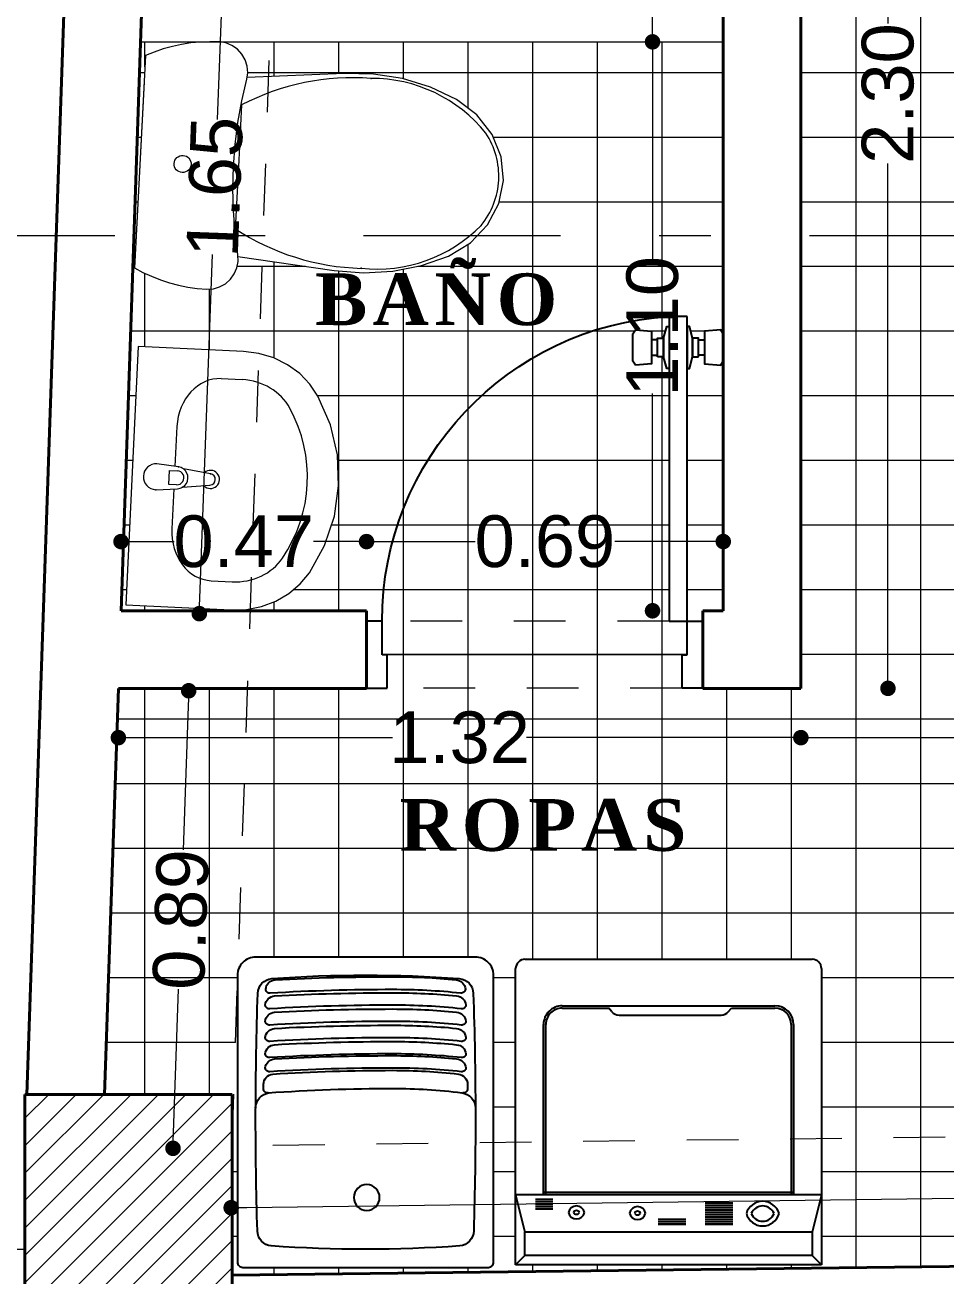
# Model space of a CAD drawing. Header units: inches. Extents: x 2908 to 3459, y -3172 to -55.
# Drawn here: x 3279.393 to 3281.174, y -160.452 to -158.033 of the extents above; entities that cross this region are included whole.
import ezdxf

# ---------------------------------------------------------------- set-up
doc = ezdxf.new("R2010")
doc.units = ezdxf.units.IN
doc.header["$MEASUREMENT"] = 0
doc.linetypes.add('ACAD_ISO03W100', pattern=[30, 12, -18])
doc.linetypes.add('DASHDOT', pattern=[25.4, 12.7, -6.35, 0, -6.35])
for name, color, linetype, lineweight in [('COTA', 1, 'Continuous', 9), ('Cotas', 8, 'Continuous', 18), ('E-EJES', 1, 'DASHDOT', 5), ('Estructura', 1, 'Continuous', 40), ('Interior - Furniture _Pen_No__75', 250, 'Continuous', 20), ('linea de linderos', 3, 'Continuous', 30), ('LINEAS DE PROYECCIÒN', 74, 'ACAD_ISO03W100', 18), ('linmesa de proyecciones', 95, 'ACAD_ISO03W100', 5), ('muros 2', 5, 'Continuous', 40), ('muros bajitos', 4, 'Continuous', 15), ('PISO', 33, 'Continuous', 18)]:
    doc.layers.add(name, color=color, linetype=linetype, lineweight=lineweight)
doc.layers.add('MUE', color=124, linetype='Continuous')
doc.layers.add('TEXTO', color=4, linetype='Continuous')
doc.styles.add('Arial new', font='arial.ttf')
doc.styles.add('CONSTRUCTORA', font='times.ttf', dxfattribs={"height": 0.3})
doc.dimstyles.new('GUS', dxfattribs={"dimtxt": 0.1, "dimasz": 0.03, "dimexe": 0.05, "dimexo": 0.05, "dimgap": 0.005, "dimtad": 0, "dimzin": 1, "dimdsep": 46, "dimtxsty": 'Arial new', "dimblk": 'DOT', "dimcen": 0.01, "dimse1": 1, "dimse2": 1, "dimclrd": 1, "dimclre": 252, "dimclrt": 1, "dimaunit": 1, "dimadec": 0, "dimazin": 2, "dimtfac": 1, "dimtmove": 0, "dimatfit": 2, "dimldrblk": 'ARCHTICK', "dimfxl": 1, "dimlwd": -1, "dimlwe": -1, "dimarcsym": 1})

# ---------------------------------------------------------------- blocks, each defined once
blk = doc.blocks.new('_Dot')
at = {"color": 0, "linetype": 'ByBlock', "lineweight": -2}
blk.add_line((-0.5, 0), (-1, 0), dxfattribs=at)
at = {"color": 0, "linetype": 'ByBlock', "const_width": 0.5}
blk.add_lwpolyline([(-0.25, 0, 1), (0.25, 0, 1)], format="xyb", close=True, dxfattribs=at)
blk = doc.blocks.new('*D4541')
at = {"layer": 'COTA', "color": 1, "linetype": 'Continuous', "transparency": 16777216}
for p, q in [((3278.9373, -153.9912), (3278.8485, -157.1369)), ((3278.752, -160.5519), (3278.8409, -157.4061))]:
    blk.add_line(p, q, dxfattribs=at)
at = {"layer": 'Defpoints', "color": 0, "transparency": 16777216}
for p in [(3278.9382, -153.9612), (3279.5802, -153.9793, -1.031), (3279.3932, -160.6, -1.031)]:
    blk.add_point(p, dxfattribs=at)
at = {"layer": 'COTA', "color": 1, "transparency": 16777216, "xscale": 0.03, "yscale": 0.03, "zscale": 0.03}
for p, rotation in [((3278.9382, -153.9612), 88.38233466526347), ((3278.7512, -160.5819), 268.3823346652634)]:
    blk.add_blockref('_Dot', p, dxfattribs=dict(at, rotation=rotation))
at = {"layer": 'COTA', "color": 1, "transparency": 16777216, "insert": (3278.8447, -157.2715), "char_height": 0.1, "attachment_point": 5, "rotation": 88.3823, "style": 'Arial new'}
blk.add_mtext('6.62', dxfattribs=at)
blk = doc.blocks.new('_ArchTick')
at = {"color": 0, "linetype": 'ByBlock', "const_width": 0.15}
blk.add_lwpolyline([(-0.5, -0.5), (0.5, 0.5)], dxfattribs=at)
blk = doc.blocks.new('*D4553')
at = {"layer": 'COTA', "color": 1, "linetype": 'Continuous', "transparency": 16777216}
for p, q in [((3282.8404, -160.2801), (3281.466, -160.2981)), ((3279.8219, -160.3196), (3281.1962, -160.3016))]:
    blk.add_line(p, q, dxfattribs=at)
at = {"layer": 'Defpoints', "color": 0, "transparency": 16777216}
for p in [(3282.8704, -160.2797), (3282.8721, -160.4103), (3279.7936, -160.4505)]:
    blk.add_point(p, dxfattribs=at)
at = {"layer": 'COTA', "color": 1, "transparency": 16777216, "xscale": 0.03, "yscale": 0.03, "zscale": 0.03}
for p, rotation in [((3282.8704, -160.2797), 0.7487030167666275), ((3279.7919, -160.32), 180.7487030167666)]:
    blk.add_blockref('_Dot', p, dxfattribs=dict(at, rotation=rotation))
at = {"layer": 'COTA', "color": 1, "transparency": 16777216, "insert": (3281.3311, -160.2998), "char_height": 0.1, "attachment_point": 5, "rotation": 0.7487, "style": 'Arial new'}
blk.add_mtext('3.08', dxfattribs=at)
blk = doc.blocks.new('LAVADO01')
at = {"layer": 'MUE'}
for p, q in [((0.0099, 0.5976), (0.6013, 0.5976)), ((0.0099, 0.5976), (0.0279, 0.5796)), ((0.0099, 0.0249), (0.0099, 0.5976)), ((0.6013, 0.5976), (0.5833, 0.5796)), ((0.6013, 0.5976), (0.6013, 0.0249)), ((0.0279, 0.5796), (0.5833, 0.5796)), ((0.0279, 0.5346), (0.0279, 0.5796)), ((0.5833, 0.5796), (0.5833, 0.5346)), ((0.0099, 0.4626), (0.0279, 0.5346)), ((0.0279, 0.5346), (0.5833, 0.5346)), ((0.6013, 0.4626), (0.5833, 0.5346)), ((0.2349, 0.519), (0.1815, 0.519)), ((0.2349, 0.5186), (0.1815, 0.5186)), ((0.2349, 0.5181), (0.1815, 0.5181)), ((0.2349, 0.5136), (0.1815, 0.5136)), ((0.2349, 0.5091), (0.1815, 0.5091)), ((0.3258, 0.519), (0.2724, 0.519)), ((0.3258, 0.5186), (0.2724, 0.5186)), ((0.3258, 0.5181), (0.2724, 0.5181)), ((0.3258, 0.5136), (0.2724, 0.5136)), ((0.3258, 0.5091), (0.2724, 0.5091)), ((0.2349, 0.5046), (0.1815, 0.5046)), ((0.2349, 0.5001), (0.1815, 0.5001)), ((0.2349, 0.4956), (0.1815, 0.4956)), ((0.2349, 0.4911), (0.1815, 0.4911)), ((0.2349, 0.4866), (0.1815, 0.4866)), ((0.5632, 0.4895), (0.5292, 0.4895)), ((0.5632, 0.4891), (0.5292, 0.4891)), ((0.5632, 0.4886), (0.5292, 0.4886)), ((0.5632, 0.4841), (0.5292, 0.4841)), ((0.0099, 0.4626), (0.6013, 0.4626)), ((0.0639, 0.1329), (0.0639, 0.4626)), ((0.0684, 0.1329), (0.0684, 0.4626)), ((0.2349, 0.4821), (0.1815, 0.4821)), ((0.2349, 0.4776), (0.1815, 0.4776)), ((0.5632, 0.4796), (0.5292, 0.4796)), ((0.5632, 0.4751), (0.5292, 0.4751)), ((0.5632, 0.4706), (0.5292, 0.4706)), ((0.5428, 0.4626), (0.5428, 0.1329)), ((0.5473, 0.4626), (0.5473, 0.1329)), ((0.0639, 0.4581), (0.5473, 0.4581)), ((0.1841, 0.1014), (0.0999, 0.1014)), ((0.5113, 0.0969), (0.0999, 0.0969)), ((0.1903, 0.1086), (0.1841, 0.1014)), ((0.4014, 0.1149), (0.204, 0.1149)), ((0.4154, 0.1082), (0.421, 0.1014)), ((0.5113, 0.1014), (0.421, 0.1014)), ((0.5833, 0.0069), (0.0279, 0.0069))]:
    blk.add_line(p, q, dxfattribs=at)
for centre, radius, start, end in [((0.1236, 0.4895), 0.0329, 16.038, 163.962), ((0.1236, 0.4895), 0.0239, 22.365, 157.635), ((0.3656, 0.4941), 0.0159, 12.3736, 167.6264), ((0.4837, 0.4929), 0.0159, 12.3736, 167.6264), ((0.1236, 0.5077), 0.0329, 196.038, 343.962), ((0.1236, 0.5077), 0.0239, 202.365, 337.635), ((0.3656, 0.5009), 0.0159, 192.3736, 347.6264), ((0.3656, 0.4941), 0.00689, 29.6297, 150.3703), ((0.3656, 0.5009), 0.00689, 209.6297, 330.3703), ((0.4837, 0.4997), 0.0159, 192.3736, 347.6264), ((0.4837, 0.4929), 0.00689, 29.6297, 150.3703), ((0.4837, 0.4997), 0.00689, 209.6297, 330.3703), ((0.0999, 0.1329), 0.036, 180, 270), ((0.0999, 0.1329), 0.0315, 180, 270), ((0.5113, 0.1329), 0.0315, 270, 0), ((0.5113, 0.1329), 0.036, 270, 0), ((0.204, 0.0969), 0.018, 90, 139.4084), ((0.4014, 0.0969), 0.018, 39.1404, 90), ((0.0279, 0.0249), 0.018, 180, 270), ((0.5833, 0.0249), 0.018, 270, 0)]:
    blk.add_arc(centre, radius, start, end, dxfattribs=at)
blk = doc.blocks.new('LAVAD50')
at = {"layer": 'MUE'}
blk.add_line((0.565, 0.0525), (0.565, 0.0525), dxfattribs=at)
for points in [[(0.6, 0.2125), (0.6, -0.2125, -0.414214), (0.565, -0.2475), (0.01, -0.2475, -0.414214), (0, -0.2375), (0, 0.2375, -0.414214), (0.01, 0.2475), (0.565, 0.2475, -0.414214)], [(0.5586, -0.1813, 0.035276), (0.5586, 0.1813, 0.37553), (0.5298, 0.2083, 0.016411), (0.0704, 0.2091, 0.376371), (0.0415, 0.1822, 0.035575), (0.0415, -0.1822, 0.376371), (0.0704, -0.2091, 0.016411), (0.5298, -0.2083, 0.37553)], [(0.4034, 0.1761, 0.355817), (0.3856, 0.194, 0.420379), (0.3783, 0.1852, -0.026761), (0.3854, 0.0525, -0.014951), (0.3783, -0.1852, 0.420379), (0.3856, -0.194, 0.355817), (0.4034, -0.1761, 0.013223), (0.4094, 0.0525, 0.024442)], [(0.4306, 0.1761, 0.355817), (0.4128, 0.194, 0.420379), (0.4056, 0.1852, -0.026761), (0.4127, 0.0525, -0.014951), (0.4056, -0.1852, 0.420379), (0.4128, -0.194, 0.355817), (0.4306, -0.1761, 0.013223), (0.4367, 0.0525, 0.024442)], [(0.4621, 0.1761, 0.355817), (0.4443, 0.194, 0.420379), (0.437, 0.1852, -0.026761), (0.4441, 0.0525, -0.014951), (0.437, -0.1852, 0.420379), (0.4443, -0.194, 0.355817), (0.4621, -0.1761, 0.013223), (0.4681, 0.0525, 0.024442)], [(0.4935, 0.1761, 0.355817), (0.4757, 0.194, 0.420379), (0.4685, 0.1852, -0.026761), (0.4756, 0.0525, -0.014951), (0.4685, -0.1852, 0.420379), (0.4757, -0.194, 0.355817), (0.4935, -0.1761, 0.013223), (0.4996, 0.0525, 0.024442)], [(0.525, 0.1761, 0.355817), (0.5072, 0.194, 0.420379), (0.4999, 0.1852, -0.026761), (0.507, 0.0525, -0.014951), (0.4999, -0.1852, 0.420379), (0.5072, -0.194, 0.355817), (0.525, -0.1761, 0.013223), (0.531, 0.0525, 0.024442)]]:
    blk.add_lwpolyline(points, format="xyb", close=True, dxfattribs=at)
blk.add_lwpolyline([(0.5379, -0.193, 0.364343), (0.5562, -0.175, 0.012735), (0.562, 0.0525, 0.023641), (0.5562, 0.175, 0.364343), (0.5379, 0.193, 0.435397), (0.5302, 0.1842, -0.025931), (0.537, 0.0525, -0.014438), (0.5302, -0.1842)], format="xyb", dxfattribs=at)
blk.add_circle((0.135, 0.0023), 0.025, dxfattribs=at)
for centre, radius, start, end in [((0.3079, 0.1825), 0.03, 7.1036, 89.832), ((0.3454, 0.1893), 0.008, 89.5247, 187.2144), ((0.2875, -6.7875), 6.985, 89.45389, 89.52469), ((0.3539, 0.1772), 0.02, 6.5322, 89.4539), ((-0.735, 0.0525), 1.081, 0, 7.1036), ((-0.735, 0.0525), 1.116, 0, 6.5322), ((-3.0433, 0.0524), 3.3893, 355.9274, 0.0014), ((-3.3347, 0.0524), 3.7157, 356.4214, 0.001), ((0.3079, -0.1825), 0.03, 270.168, 352.8964), ((0.3454, -0.1893), 0.008, 172.7856, 270.4753), ((0.3539, -0.1772), 0.02, 270.5461, 353.4678), ((0.5381, -0.185), 0.008, 174.0585, 268.1711), ((0.2875, 6.7875), 6.985, 270.47531, 270.54611)]:
    blk.add_arc(centre, radius, start, end, dxfattribs=at)
blk = doc.blocks.new('LDERO01')
at = {"layer": 'MUE', "color": 2, "linetype": 'Continuous', "xscale": -1, "rotation": 180}
blk.add_blockref('LAVAD50', (-0.3792, -0.0635), dxfattribs=at)
blk = doc.blocks.new('LAVAMANOS PLANTA 2')
at = {"layer": 'Interior - Furniture _Pen_No__75', "color": 102, "linetype": 'Continuous'}
for p, q in [((2182.2038, 1651.3478), (2182.2038, 1651.1441)), ((2182.7038, 1651.3478), (2182.2038, 1651.3478)), ((2182.7038, 1651.1441), (2182.7038, 1651.3478)), ((2182.4288, 1651.3007), (2182.4328, 1651.2587)), ((2182.4748, 1651.2587), (2182.4788, 1651.3007)), ((2182.4322, 1651.2657), (2182.3548, 1651.2657)), ((2182.4402, 1651.2609), (2182.4402, 1651.2758)), ((2182.4402, 1651.2758), (2182.4674, 1651.2758)), ((2182.4674, 1651.2758), (2182.4674, 1651.2609)), ((2182.5529, 1651.2657), (2182.4755, 1651.2657)), ((2182.4361, 1651.2492), (2182.4427, 1651.1963)), ((2182.4649, 1651.1963), (2182.4716, 1651.2492)), ((2182.2582, 1651.1848), (2182.2582, 1651.1441)), ((2182.6495, 1651.1848), (2182.6495, 1651.1441)), ((2182.2038, 1651.1441), (2182.2062, 1651.1141)), ((2182.7014, 1651.1141), (2182.7038, 1651.1441)), ((2182.2062, 1651.1141), (2182.2134, 1651.0851)), ((2182.6943, 1651.0851), (2182.7014, 1651.1141)), ((2182.2134, 1651.0851), (2182.2251, 1651.058)), ((2182.6826, 1651.058), (2182.6943, 1651.0851)), ((2182.2251, 1651.058), (2182.2409, 1651.0336)), ((2182.6668, 1651.0336), (2182.6826, 1651.058)), ((2182.2409, 1651.0336), (2182.2604, 1651.0128)), ((2182.6473, 1651.0128), (2182.6668, 1651.0336)), ((2182.2604, 1651.0128), (2182.2829, 1650.9961)), ((2182.6248, 1650.9961), (2182.6473, 1651.0128)), ((2182.2829, 1650.9961), (2182.3372, 1650.9695)), ((2182.5705, 1650.9695), (2182.6248, 1650.9961)), ((2182.3372, 1650.9695), (2182.3947, 1650.9532)), ((2182.3947, 1650.9532), (2182.4538, 1650.9478)), ((2182.4538, 1650.9478), (2182.513, 1650.9532)), ((2182.513, 1650.9532), (2182.5705, 1650.9695))]:
    blk.add_line(p, q, dxfattribs=at)
for centre, major_axis, ratio, start_param, end_param in [((2182.4538, 1651.3007), (-0.0177, 0.0177), 1, 3.926991, 7.068583), ((2182.3549, 1651.1848), (-0.0967, 0), 0.835889, -1.570796, 0), ((2182.5527, 1651.1848), (0.0967, 0), 0.835889, 0, 1.570796), ((2182.4538, 1651.2606), (0.0149, 0.0149), 1, 2.446421, 2.928157), ((2182.4538, 1651.2606), (0.0149, 0.0149), 1, 2.928157, 4.925825), ((2182.4538, 1651.2609), (-0.00962, 0.00962), 1, 0.785398, 3.926991), ((2182.4538, 1651.2606), (-0.0149, 0.0149), 1, 3.355029, 3.836764), ((2182.4538, 1651.1959), (0.0124, 0.0124), 1, 7.869913, 12.550439), ((2182.4538, 1651.1977), (0.00791, 0.00791), 1, 2.480792, 5.373189), ((2182.3548, 1651.1441), (0, 0.1077), 0.896739, 1.570796, 2.644618), ((2182.5529, 1651.1441), (0, 0.1077), 0.896739, 3.638567, 4.712389), ((2182.4538, 1651.3478), (0, 0.3394), 0.896739, 2.644618, 3.638567)]:
    blk.add_ellipse(centre, major_axis=major_axis, ratio=ratio, start_param=start_param, end_param=end_param, dxfattribs=at)
for p in [(2182.4288, 1651.3007), (2182.4361, 1651.2492), (2182.4748, 1651.2587), (2182.4649, 1651.1963)]:
    blk.add_point(p, dxfattribs=at)
blk = doc.blocks.new('SANITARIO PLANTA 2')
at = {"layer": 'Interior - Furniture _Pen_No__75', "color": 102, "linetype": 'Continuous'}
for p, q in [((2181.7645, 1651.3478), (2181.7574, 1651.3327)), ((2182.138, 1651.3478), (2181.7645, 1651.3478)), ((2182.0922, 1651.3478), (2181.8103, 1651.3478)), ((2182.1451, 1651.3327), (2182.138, 1651.3478)), ((2181.7574, 1651.3327), (2181.7512, 1651.3172)), ((2182.1513, 1651.3172), (2182.1451, 1651.3327)), ((2181.7512, 1651.3172), (2181.7459, 1651.3014)), ((2182.1566, 1651.3014), (2182.1513, 1651.3172)), ((2181.7415, 1651.2853), (2181.7381, 1651.269)), ((2181.7459, 1651.3014), (2181.7415, 1651.2853)), ((2182.161, 1651.2853), (2182.1566, 1651.3014)), ((2182.1644, 1651.269), (2182.161, 1651.2853)), ((2181.7381, 1651.269), (2181.7357, 1651.2525)), ((2182.1668, 1651.2525), (2182.1644, 1651.269)), ((2181.7357, 1651.2525), (2181.7342, 1651.2359)), ((2182.1683, 1651.2359), (2182.1668, 1651.2525)), ((2181.7342, 1651.2359), (2181.7337, 1651.2193)), ((2181.7337, 1651.2193), (2181.735, 1651.2077)), ((2182.1675, 1651.2077), (2182.1687, 1651.2193)), ((2182.1687, 1651.2193), (2182.1683, 1651.2359)), ((2181.735, 1651.2077), (2181.7388, 1651.1968)), ((2181.7388, 1651.1968), (2181.7449, 1651.1869)), ((2182.1576, 1651.1869), (2182.1637, 1651.1968)), ((2182.1637, 1651.1968), (2182.1675, 1651.2077)), ((2181.7449, 1651.1869), (2181.753, 1651.1786)), ((2181.753, 1651.1786), (2181.7628, 1651.1723)), ((2181.7628, 1651.1723), (2181.7737, 1651.1683)), ((2181.7967, 1651.1678), (2181.835, 1651.1746)), ((2181.835, 1651.1746), (2181.8736, 1651.1794)), ((2181.9512, 1651.1747), (2181.8423, 1651.1747)), ((2181.8736, 1651.1794), (2181.9124, 1651.1824)), ((2181.9124, 1651.1824), (2181.9512, 1651.1833)), ((2181.9512, 1651.1833), (2181.9901, 1651.1824)), ((2182.0602, 1651.1747), (2181.9512, 1651.1747)), ((2181.9901, 1651.1824), (2182.0289, 1651.1794)), ((2182.0289, 1651.1794), (2182.0675, 1651.1746)), ((2182.0675, 1651.1746), (2182.1057, 1651.1678)), ((2182.1288, 1651.1683), (2182.1397, 1651.1723)), ((2182.1397, 1651.1723), (2182.1494, 1651.1786)), ((2182.1494, 1651.1786), (2182.1576, 1651.1869)), ((2181.7737, 1651.1683), (2181.7852, 1651.1668)), ((2181.7936, 1651.1675), (2181.7779, 1650.9974)), ((2181.7852, 1651.1668), (2181.7967, 1651.1678)), ((2182.1057, 1651.1678), (2182.1173, 1651.1668)), ((2182.1246, 1650.9974), (2182.1089, 1651.1675)), ((2182.1173, 1651.1668), (2182.1288, 1651.1683)), ((2181.7779, 1650.9974), (2181.7763, 1650.9457)), ((2182.1262, 1650.9457), (2182.1246, 1650.9974)), ((2181.7763, 1650.9457), (2181.7818, 1650.8943)), ((2182.1207, 1650.8943), (2182.1262, 1650.9457)), ((2181.7818, 1650.8943), (2181.7942, 1650.8446)), ((2182.1083, 1650.8446), (2182.1207, 1650.8943)), ((2181.7942, 1650.8446), (2181.8132, 1650.7976)), ((2182.0892, 1650.7976), (2182.1083, 1650.8446)), ((2181.8132, 1650.7976), (2181.8388, 1650.7605)), ((2182.0636, 1650.7605), (2182.0892, 1650.7976)), ((2181.8388, 1650.7605), (2181.8719, 1650.7319)), ((2182.0306, 1650.7319), (2182.0636, 1650.7605)), ((2181.8719, 1650.7319), (2181.9102, 1650.714)), ((2181.9923, 1650.714), (2182.0306, 1650.7319)), ((2182.0323, 1650.7432), (2182.0323, 1650.7432)), ((2181.9102, 1650.714), (2181.9512, 1650.7078)), ((2181.9512, 1650.7164), (2181.9512, 1650.7164)), ((2181.9512, 1650.7078), (2181.9923, 1650.714))]:
    blk.add_line(p, q, dxfattribs=at)
for centre, major_axis, start_param, end_param in [((2181.9512, 1651.2728), (-0.0106, 0.0106), 3.926991, 10.210176), ((2182.2093, 1650.9598), (0.3008, 0.3008), 1.826518, 2.379825), ((2181.6931, 1650.9598), (0.3008, 0.3008), 5.474157, 6.027464), ((2182.0407, 1650.9355), (0.1817, 0.1817), 2.300429, 3.201361), ((2181.8618, 1650.9355), (0.1817, 0.1817), 4.65262, 5.553553), ((2181.9521, 1650.855), (-0.098, 0.098), 1.723987, 2.350337), ((2181.9504, 1650.855), (-0.098, 0.098), 2.362052, 2.988402)]:
    blk.add_ellipse(centre, major_axis=major_axis, ratio=1, start_param=start_param, end_param=end_param, dxfattribs=at)
for p in [(2182.0602, 1651.1747), (2181.7842, 1650.9498), (2182.1183, 1650.9498), (2181.8702, 1650.7432)]:
    blk.add_point(p, dxfattribs=at)
blk = doc.blocks.new('puerta baño')
at = {"layer": 'linmesa de proyecciones', "color": 3, "ltscale": 0.001}
for p, q in [((2041.4205, 1040.6659), (2041.9755, 1040.6659)), ((2041.3955, 1040.5359), (2041.9655, 1040.5359))]:
    blk.add_line(p, q, dxfattribs=at)
at = {"layer": 'MUE', "color": 3}
for p, q in [((2041.3855, 1040.6659), (2041.3855, 1041.2548)), ((2041.3855, 1041.2548), (2041.4205, 1041.2548)), ((2041.4205, 1041.2548), (2041.4205, 1040.6659)), ((2041.3855, 1040.6659), (2041.3555, 1040.6659)), ((2041.4205, 1040.6659), (2041.3855, 1040.6659)), ((2041.3855, 1040.6009), (2041.3855, 1040.6659)), ((2041.9755, 1040.6659), (2042.0055, 1040.6659)), ((2041.9755, 1040.6009), (2041.9755, 1040.6659)), ((2041.3855, 1040.6009), (2041.3855, 1040.6359)), ((2041.3955, 1040.6009), (2041.3855, 1040.6009)), ((2041.3955, 1040.6009), (2041.3855, 1040.6009)), ((2041.3955, 1040.5359), (2041.3955, 1040.6009)), ((2041.9655, 1040.5359), (2041.9655, 1040.6009)), ((2041.9655, 1040.6009), (2041.9755, 1040.6009)), ((2041.3555, 1040.5359), (2041.3955, 1040.5359)), ((2042.0055, 1040.5359), (2041.9655, 1040.5359))]:
    blk.add_line(p, q, dxfattribs=at)
for points in [[(2041.3855, 1041.1543), (2041.3809, 1041.1543), (2041.3749, 1041.1768), (2041.3749, 1041.2129), (2041.3809, 1041.2353), (2041.3855, 1041.2353), (2041.3855, 1041.1543)], [(2041.4205, 1041.1543), (2041.4251, 1041.1543), (2041.4311, 1041.1768), (2041.4311, 1041.2129), (2041.4251, 1041.2353), (2041.4205, 1041.2353), (2041.4205, 1041.1543)], [(2041.3204, 1041.1606), (2041.3157, 1041.1687), (2041.3157, 1041.221), (2041.3204, 1041.2291), (2041.3517, 1041.2263), (2041.3517, 1041.1634), (2041.3204, 1041.1606)], [(2041.3517, 1041.1803), (2041.3633, 1041.1803), (2041.3633, 1041.2094), (2041.3517, 1041.2094)], [(2041.3633, 1041.1768), (2041.3633, 1041.2129), (2041.3749, 1041.2129), (2041.3749, 1041.1768), (2041.3633, 1041.1768)], [(2041.4427, 1041.1768), (2041.4427, 1041.2129), (2041.4311, 1041.2129), (2041.4311, 1041.1768), (2041.4427, 1041.1768)], [(2041.4543, 1041.1803), (2041.4427, 1041.1803), (2041.4427, 1041.2094), (2041.4543, 1041.2094)], [(2041.4856, 1041.1606), (2041.4903, 1041.1687), (2041.4903, 1041.221), (2041.4856, 1041.2291), (2041.4543, 1041.2263), (2041.4543, 1041.1634), (2041.4856, 1041.1606)]]:
    blk.add_lwpolyline(points, dxfattribs=at)
blk.add_arc((2041.3855, 1040.6659), 0.59, 0, 86.5991, dxfattribs=at)
at = {"layer": 'PISO', "color": 31}
blk.add_line((2041.3955, 1040.6009), (2041.9655, 1040.6009), dxfattribs=at)
blk = doc.blocks.new('*D4556')
at = {"layer": 'COTA', "color": 1, "linetype": 'Continuous', "transparency": 16777216}
for p, q in [((3280.6066, -157.1959), (3280.6066, -157.4812)), ((3280.6066, -158.0359), (3280.6066, -157.7506))]:
    blk.add_line(p, q, dxfattribs=at)
at = {"layer": 'Defpoints', "color": 0, "transparency": 16777216}
for p in [(3280.7434, -157.1659), (3280.6066, -158.0659), (3280.7434, -158.0659)]:
    blk.add_point(p, dxfattribs=at)
at = {"layer": 'COTA', "color": 1, "transparency": 16777216, "xscale": 0.03, "yscale": 0.03, "zscale": 0.03}
for p, rotation in [((3280.6066, -157.1659), 90), ((3280.6066, -158.0659), 270)]:
    blk.add_blockref('_Dot', p, dxfattribs=dict(at, rotation=rotation))
at = {"layer": 'COTA', "color": 1, "transparency": 16777216, "insert": (3280.6066, -157.6159), "char_height": 0.1, "attachment_point": 5, "rotation": 90, "style": 'Arial new'}
blk.add_mtext('0.90', dxfattribs=at)
blk = doc.blocks.new('*D4557')
at = {"layer": 'COTA', "color": 1, "linetype": 'Continuous', "transparency": 16777216}
for p, q in [((3280.6066, -158.0959), (3280.6066, -158.4859)), ((3280.6066, -159.1359), (3280.6066, -158.7459))]:
    blk.add_line(p, q, dxfattribs=at)
at = {"layer": 'Defpoints', "color": 0, "transparency": 16777216}
for p in [(3280.6066, -158.0659), (3280.7434, -158.0659), (3280.7434, -159.1659)]:
    blk.add_point(p, dxfattribs=at)
at = {"layer": 'COTA', "color": 1, "transparency": 16777216, "xscale": 0.03, "yscale": 0.03, "zscale": 0.03}
for p, rotation in [((3280.6066, -158.0659), 90), ((3280.6066, -159.1659), 270)]:
    blk.add_blockref('_Dot', p, dxfattribs=dict(at, rotation=rotation))
at = {"layer": 'COTA', "color": 1, "transparency": 16777216, "insert": (3280.6066, -158.6159), "char_height": 0.1, "attachment_point": 5, "rotation": 90, "style": 'Arial new'}
blk.add_mtext('1.10', dxfattribs=at)
blk = doc.blocks.new('*D4558')
at = {"layer": 'COTA', "color": 1, "linetype": 'Continuous', "transparency": 16777216}
for p, q in [((3279.7893, -157.5514), (3279.7651, -158.2159)), ((3279.7313, -159.1414), (3279.7556, -158.4768))]:
    blk.add_line(p, q, dxfattribs=at)
at = {"layer": 'Defpoints', "color": 0, "transparency": 16777216}
for p in [(3279.639, -157.5159), (3279.7904, -157.5214), (3279.5789, -159.1659)]:
    blk.add_point(p, dxfattribs=at)
at = {"layer": 'COTA', "color": 1, "transparency": 16777216, "xscale": 0.03, "yscale": 0.03, "zscale": 0.03}
for p, rotation in [((3279.7904, -157.5214), 87.91346687625254), ((3279.7303, -159.1714), 267.9134668762525)]:
    blk.add_blockref('_Dot', p, dxfattribs=dict(at, rotation=rotation))
at = {"layer": 'COTA', "color": 1, "transparency": 16777216, "insert": (3279.7603, -158.3464), "char_height": 0.1, "attachment_point": 5, "rotation": 87.9135, "style": 'Arial new'}
blk.add_mtext('1.65', dxfattribs=at)
blk = doc.blocks.new('*D4559')
at = {"layer": 'COTA', "color": 1, "linetype": 'Continuous', "transparency": 16777216}
for p, q in [((3279.6089, -159.0321), (3279.6814, -159.0321)), ((3280.0236, -159.0321), (3279.9512, -159.0321))]:
    blk.add_line(p, q, dxfattribs=at)
at = {"layer": 'Defpoints', "color": 0, "transparency": 16777216}
for p in [(3280.0536, -159.0321), (3279.5789, -159.1659), (3280.0536, -159.1659)]:
    blk.add_point(p, dxfattribs=at)
at = {"layer": 'COTA', "color": 1, "transparency": 16777216, "xscale": 0.03, "yscale": 0.03, "zscale": 0.03, "rotation": 180}
blk.add_blockref('_Dot', (3279.5789, -159.0321), dxfattribs=at)
at = {"layer": 'COTA', "color": 1, "transparency": 16777216, "xscale": 0.03, "yscale": 0.03, "zscale": 0.03}
blk.add_blockref('_Dot', (3280.0536, -159.0321), dxfattribs=at)
at = {"layer": 'COTA', "color": 1, "transparency": 16777216, "insert": (3279.8163, -159.0321), "char_height": 0.1, "attachment_point": 5, "style": 'Arial new'}
blk.add_mtext('0.47', dxfattribs=at)
blk = doc.blocks.new('*D4560')
at = {"layer": 'COTA', "color": 1, "linetype": 'Continuous', "transparency": 16777216}
for p, q in [((3280.0836, -159.0321), (3280.2635, -159.0321)), ((3280.7134, -159.0321), (3280.5335, -159.0321))]:
    blk.add_line(p, q, dxfattribs=at)
at = {"layer": 'Defpoints', "color": 0, "transparency": 16777216}
for p in [(3280.7434, -159.0321), (3280.0536, -159.1659), (3280.7434, -159.1659)]:
    blk.add_point(p, dxfattribs=at)
at = {"layer": 'COTA', "color": 1, "transparency": 16777216, "xscale": 0.03, "yscale": 0.03, "zscale": 0.03, "rotation": 180}
blk.add_blockref('_Dot', (3280.0536, -159.0321), dxfattribs=at)
at = {"layer": 'COTA', "color": 1, "transparency": 16777216, "xscale": 0.03, "yscale": 0.03, "zscale": 0.03}
blk.add_blockref('_Dot', (3280.7434, -159.0321), dxfattribs=at)
at = {"layer": 'COTA', "color": 1, "transparency": 16777216, "insert": (3280.3985, -159.0321), "char_height": 0.1, "attachment_point": 5, "style": 'Arial new'}
blk.add_mtext('0.69', dxfattribs=at)
blk = doc.blocks.new('*D4561')
at = {"layer": 'COTA', "color": 1, "linetype": 'Continuous', "transparency": 16777216}
for p, q in [((3279.6038, -159.4112), (3280.1039, -159.4112)), ((3280.8634, -159.4112), (3280.3632, -159.4112))]:
    blk.add_line(p, q, dxfattribs=at)
at = {"layer": 'Defpoints', "color": 0, "transparency": 16777216}
for p in [(3279.5738, -159.3159), (3280.8934, -159.3159), (3280.8934, -159.4112)]:
    blk.add_point(p, dxfattribs=at)
at = {"layer": 'COTA', "color": 1, "transparency": 16777216, "xscale": 0.03, "yscale": 0.03, "zscale": 0.03, "rotation": 180}
blk.add_blockref('_Dot', (3279.5738, -159.4112), dxfattribs=at)
at = {"layer": 'COTA', "color": 1, "transparency": 16777216, "xscale": 0.03, "yscale": 0.03, "zscale": 0.03}
blk.add_blockref('_Dot', (3280.8934, -159.4112), dxfattribs=at)
at = {"layer": 'COTA', "color": 1, "transparency": 16777216, "insert": (3280.2336, -159.4112), "char_height": 0.1, "attachment_point": 5, "style": 'Arial new'}
blk.add_mtext('1.32', dxfattribs=at)
blk = doc.blocks.new('*D4562')
at = {"layer": 'COTA', "color": 1, "linetype": 'Continuous', "transparency": 16777216}
for p, q in [((3279.7088, -159.3505), (3279.6992, -159.6279)), ((3279.6804, -160.1752), (3279.69, -159.8977))]:
    blk.add_line(p, q, dxfattribs=at)
at = {"layer": 'Defpoints', "color": 0, "transparency": 16777216}
for p in [(3279.5738, -159.3159), (3279.7098, -159.3205), (3279.5434, -160.2005)]:
    blk.add_point(p, dxfattribs=at)
at = {"layer": 'COTA', "color": 1, "transparency": 16777216, "xscale": 0.03, "yscale": 0.03, "zscale": 0.03}
for p, rotation in [((3279.7098, -159.3205), 88.03260080624445), ((3279.6794, -160.2052), 268.0326008062444)]:
    blk.add_blockref('_Dot', p, dxfattribs=dict(at, rotation=rotation))
at = {"layer": 'COTA', "color": 1, "transparency": 16777216, "insert": (3279.6946, -159.7628), "char_height": 0.1, "attachment_point": 5, "rotation": 88.0326, "style": 'Arial new'}
blk.add_mtext('0.89', dxfattribs=at)
blk = doc.blocks.new('*D4579')
at = {"layer": 'COTA', "color": 1, "linetype": 'Continuous', "transparency": 16777216}
for p, q in [((3281.0618, -157.0459), (3281.0618, -158.0303)), ((3281.0618, -159.2859), (3281.0618, -158.3014))]:
    blk.add_line(p, q, dxfattribs=at)
at = {"layer": 'Defpoints', "color": 0, "transparency": 16777216}
for p in [(3280.8934, -157.0159), (3281.0618, -157.0159), (3280.8934, -159.3159)]:
    blk.add_point(p, dxfattribs=at)
at = {"layer": 'COTA', "color": 1, "transparency": 16777216, "xscale": 0.03, "yscale": 0.03, "zscale": 0.03}
for p, rotation in [((3281.0618, -157.0159), 90), ((3281.0618, -159.3159), 270)]:
    blk.add_blockref('_Dot', p, dxfattribs=dict(at, rotation=rotation))
at = {"layer": 'COTA', "color": 1, "transparency": 16777216, "insert": (3281.0618, -158.1659), "char_height": 0.1, "attachment_point": 5, "rotation": 90, "style": 'Arial new'}
blk.add_mtext('2.30', dxfattribs=at)
blk = doc.blocks.new('*D4583')
at = {"layer": 'COTA', "color": 1, "linetype": 'Continuous', "transparency": 16777216}
for p, q in [((3280.9234, -159.4112), (3281.7525, -159.4112)), ((3282.8422, -159.4112), (3282.0131, -159.4112))]:
    blk.add_line(p, q, dxfattribs=at)
at = {"layer": 'Defpoints', "color": 0, "transparency": 16777216}
for p in [(3280.8934, -159.3159), (3282.8722, -159.3886), (3282.8722, -159.4112)]:
    blk.add_point(p, dxfattribs=at)
at = {"layer": 'COTA', "color": 1, "transparency": 16777216, "xscale": 0.03, "yscale": 0.03, "zscale": 0.03, "rotation": 180}
blk.add_blockref('_Dot', (3280.8934, -159.4112), dxfattribs=at)
at = {"layer": 'COTA', "color": 1, "transparency": 16777216, "xscale": 0.03, "yscale": 0.03, "zscale": 0.03}
blk.add_blockref('_Dot', (3282.8722, -159.4112), dxfattribs=at)
at = {"layer": 'COTA', "color": 1, "transparency": 16777216, "insert": (3281.8828, -159.4112), "char_height": 0.1, "attachment_point": 5, "style": 'Arial new'}
blk.add_mtext('1.98', dxfattribs=at)
blk = doc.blocks.new('estructural dos')
at = {"layer": 'muros bajitos'}
h = blk.add_hatch(dxfattribs=at)
h.set_pattern_fill('ANSI31', color=256, scale=0.3, style=0)
h.set_pattern_definition([(45, (105.68214, 24.616123), (-0.0265165043, 0.0265165043), [])])
h.paths.add_polyline_path([(3381.2427, -122.0642), (3380.8424, -122.0642), (3380.8424, -122.5642), (3381.2427, -122.5642)])
at = {"layer": 'Estructura'}
for p, q in [((3380.8424, -122.5642), (3380.8424, -122.0642)), ((3380.8424, -122.0642), (3381.2427, -122.0642)), ((3381.2427, -122.0642), (3381.2427, -122.5642))]:
    blk.add_line(p, q, dxfattribs=at)

msp = doc.modelspace()

# ---------------------------------------------------------------- hatches: boundary and pattern name
at = {"layer": 'PISO'}
h = msp.add_hatch(dxfattribs=at)
h.set_pattern_fill('NET', color=256, angle=-5e-14, style=0)
h.paths.add_polyline_path([(3282.2722, -157.4159), (3281.8934, -157.4159), (3281.8934, -157.0159), (3280.8934, -157.0159), (3280.8934, -158.4406), (3282.2722, -158.4407)])
h.paths.add_polyline_path([(3282.2722, -158.4407), (3280.8934, -158.4406), (3280.8934, -159.3159), (3280.7036, -159.3159), (3280.6636, -159.3159), (3280.0936, -159.3159), (3280.0536, -159.3159), (3279.8239, -159.3159), (3279.8051, -159.8628, -0.351297), (3279.8393, -159.8354), (3280.2643, -159.8354, -0.414214), (3280.2993, -159.8704), (3280.2993, -160.1943), (3280.3418, -160.1938), (3280.3418, -159.8576, -0.414214), (3280.3598, -159.8396), (3280.9152, -159.8396, -0.414214), (3280.9332, -159.8576), (3280.9332, -160.4303), (3280.3418, -160.4303), (3280.3418, -160.1938), (3280.2993, -160.1943), (3280.2993, -160.4254, -0.414214), (3280.2893, -160.4354), (3279.8143, -160.4354, -0.414214), (3279.8043, -160.4254), (3279.8043, -160.2003), (3279.7936, -160.2005), (3279.7936, -160.4505), (3282.8721, -160.4138), (3282.8721, -159.3886), (3282.2722, -159.3886)])
h.paths.add_polyline_path([(3282.1399, -159.434), (3282.8206, -159.434), (3282.8206, -159.4733), (3282.8599, -159.4733), (3282.8599, -160.1147), (3282.8206, -160.1147), (3282.8206, -160.154), (3282.1399, -160.154), (3282.1399, -160.1147), (3282.1242, -160.1147), (3282.1242, -160.1304), (3282.1088, -160.1304), (3282.1088, -160.0465), (3282.1242, -160.0465), (3282.1242, -160.0624), (3282.1399, -160.0624)], flags=16)
h.paths.add_polyline_path([(3280.9857, -158.3214), (3280.9857, -158.0103), (3281.1379, -158.0103), (3281.1379, -158.3214)], flags=24)
h.paths.add_polyline_path([(3281.5749, -157.3706), (3281.5749, -157.0612), (3281.727, -157.0612), (3281.727, -157.3706)], flags=24)
h.paths.add_polyline_path([(3281.9971, -158.5524), (3281.9971, -158.2521), (3282.1492, -158.2521), (3282.1492, -158.5524)], flags=9)
h.paths.add_polyline_path([(3281.1752, -160.2258), (3281.4851, -160.2217), (3281.487, -160.3739), (3281.1772, -160.3779)], flags=24)
h.paths.add_polyline_path([(3280.0839, -159.3351), (3280.3832, -159.3351), (3280.3832, -159.4873), (3280.0839, -159.4873)], flags=24)
h.paths.add_polyline_path([(3282.2971, -159.9325), (3282.2971, -159.6226), (3282.4492, -159.6226), (3282.4492, -159.9325)], flags=8)
h.paths.add_polyline_path([(3281.7325, -159.3351), (3282.0331, -159.3351), (3282.0331, -159.4872), (3281.7325, -159.4872)], flags=24)
h.paths.add_polyline_path([(3281.2736, -158.4918), (3281.954, -158.4918), (3281.954, -158.6443), (3281.2736, -158.6443)], flags=24)
h.paths.add_polyline_path([(3280.0925, -159.505), (3280.6668, -159.505), (3280.6668, -159.6575), (3280.0925, -159.6575)], flags=24)
h.paths.add_polyline_path([(3279.6133, -159.9151), (3279.6239, -159.6053), (3279.7759, -159.6106), (3279.7653, -159.9203)], flags=24)
edge = h.paths.add_edge_path()
edge.add_line((3279.7936, -160.101), (3279.7936, -160.1982))
edge.add_line((3279.7936, -160.1982), (3279.8043, -159.8872))
edge.add_line((3279.8043, -159.8872), (3279.8043, -159.8704))
edge.add_arc((3279.8393, -159.8704), 0.035, 167.4248, 180, ccw=False)
edge.add_line((3279.8051, -159.8628), (3279.8239, -159.3159))
edge.add_line((3279.8239, -159.3159), (3279.5738, -159.3159))
edge.add_line((3279.5738, -159.3159), (3279.5468, -160.101))
edge.add_line((3279.5468, -160.101), (3279.7936, -160.101))
h = msp.add_hatch(dxfattribs=at)
h.set_pattern_fill('NET', color=256, angle=-5e-14, style=0)
h.paths.add_polyline_path([(3280.7434, -158.0659), (3279.8669, -158.0659), (3279.8646, -158.133), (3280.0103, -158.127), (3280.0672, -158.1282), (3280.1233, -158.1371), (3280.1773, -158.1535), (3280.2278, -158.1771), (3280.2672, -158.2073), (3280.2967, -158.2452), (3280.3143, -158.2883), (3280.3188, -158.3337), (3280.3096, -158.3785), (3280.2878, -158.4195), (3280.2676, -158.4406), (3280.7434, -158.4406)])
h.paths.add_polyline_path([(3280.6386, -158.5969), (3280.6736, -158.5969), (3280.6736, -158.6164), (3280.6782, -158.6164), (3280.6842, -158.6389), (3280.6958, -158.6389), (3280.6958, -158.6424), (3280.7075, -158.6424), (3280.7075, -158.6254), (3280.7387, -158.6227), (3280.7434, -158.6307), (3280.7434, -158.4406), (3280.2676, -158.4406), (3280.2546, -158.4542), (3280.2123, -158.4803), (3280.1597, -158.4985), (3280.1043, -158.5094), (3280.0476, -158.5125), (3279.9909, -158.5079), (3279.8524, -158.4879), (3279.8462, -158.6688), (3279.8742, -158.6772), (3279.9007, -158.6902), (3279.9243, -158.7071), (3279.9442, -158.7276), (3279.9597, -158.7509), (3279.9836, -158.8064), (3279.9971, -158.8647), (3279.9997, -158.924), (3279.9913, -158.9828), (3279.9722, -159.0395), (3279.943, -159.0924), (3279.9253, -159.1141), (3279.9035, -159.1325), (3279.8784, -159.1471), (3279.8507, -159.1574), (3279.8292, -159.1616), (3279.8291, -159.1659), (3280.0536, -159.1659), (3280.0536, -159.1859), (3280.0836, -159.1859, -0.396933)])
h.paths.add_polyline_path([(3280.6386, -158.6974), (3280.6341, -158.6974), (3280.628, -158.6749), (3280.6164, -158.6749), (3280.6164, -158.6714), (3280.6048, -158.6714), (3280.6048, -158.6884), (3280.5735, -158.6911), (3280.5689, -158.6831), (3280.5689, -158.6307), (3280.5735, -158.6227), (3280.6048, -158.6254), (3280.6048, -158.6424), (3280.6164, -158.6424), (3280.6164, -158.6389), (3280.628, -158.6389), (3280.6341, -158.6164), (3280.6386, -158.6164), (3280.6386, -158.5969, 0.396933), (3280.0836, -159.1859), (3280.6386, -159.1859)])
h.paths.add_polyline_path([(3280.7434, -158.6831), (3280.7387, -158.6911), (3280.7075, -158.6884), (3280.7075, -158.6714), (3280.6958, -158.6714), (3280.6958, -158.6749), (3280.6842, -158.6749), (3280.6782, -158.6974), (3280.6736, -158.6974), (3280.6736, -159.1859), (3280.7036, -159.1859), (3280.7036, -159.1659), (3280.7434, -159.1659)], flags=17)
h.paths.add_polyline_path([(3280.6736, -159.1859), (3280.6386, -159.1859), (3280.0836, -159.1859), (3280.0836, -159.2509), (3280.0936, -159.2509), (3280.6636, -159.2509), (3280.6736, -159.2509), (3280.6736, -159.2159)])
h.paths.add_polyline_path([(3279.8524, -158.4879), (3279.8048, -158.4811), (3279.8052, -158.4904), (3279.8029, -158.503), (3279.7979, -158.5147), (3279.7904, -158.525), (3279.7808, -158.5335), (3279.7696, -158.5397), (3279.7574, -158.5432), (3279.7446, -158.544), (3279.7264, -158.5425), (3279.7082, -158.5399), (3279.6902, -158.5363), (3279.6725, -158.5317), (3279.6551, -158.526), (3279.638, -158.5193), (3279.6214, -158.5116), (3279.6052, -158.503), (3279.6084, -158.4406), (3279.6038, -158.4406), (3279.5789, -159.1659), (3279.8291, -159.1659), (3279.8292, -159.1616), (3279.8214, -159.1632), (3279.7913, -159.1641), (3279.5879, -159.1542), (3279.6124, -158.6548), (3279.8157, -158.6647), (3279.8462, -158.6687)])
h.paths.add_polyline_path([(3279.6781, -158.0748), (3279.696, -158.0709), (3279.7142, -158.0681), (3279.7324, -158.0664), (3279.7459, -158.0659), (3279.6167, -158.0659), (3279.6038, -158.4406), (3279.6084, -158.4406), (3279.6236, -158.1429), (3279.6262, -158.0926), (3279.6431, -158.0857), (3279.6605, -158.0797)])
h.paths.add_polyline_path([(3279.8669, -158.0659), (3279.7677, -158.0659), (3279.7816, -158.0681), (3279.7935, -158.0729), (3279.804, -158.0802), (3279.8126, -158.0896), (3279.819, -158.1006), (3279.8228, -158.1128), (3279.8238, -158.1255), (3279.8225, -158.1348), (3279.8646, -158.133)])
h.paths.add_polyline_path([(3280.5306, -158.7659), (3280.5306, -158.4659), (3280.6827, -158.4659), (3280.6827, -158.7659)], flags=24)
h.paths.add_polyline_path([(3279.9293, -158.4885), (3280.4235, -158.4885), (3280.4235, -158.6677), (3279.9293, -158.6677)], flags=25)
h.paths.add_polyline_path([(3280.2435, -158.9561), (3280.5535, -158.9561), (3280.5535, -159.1082), (3280.2435, -159.1082)], flags=24)
h = msp.add_hatch(dxfattribs=at)
h.set_pattern_fill('NET', color=256, angle=-5e-14, style=0)
h.paths.add_polyline_path([(3280.6636, -159.2509), (3280.0936, -159.2509), (3280.0936, -159.3159), (3280.6636, -159.3159)])

# ---------------------------------------------------------------- linework, layer by layer
at = {"layer": 'E-EJES', "ltscale": 0.03}
for p, q in [((3276.5999, -158.4405, -7.182), (3294.3082, -158.441, -7.182)), ((3279.3933, -160.4005), (3277.8279, -160.4005))]:
    msp.add_line(p, q, dxfattribs=at)
at = {"layer": 'LINEAS DE PROYECCIÒN', "ltscale": 0.003}
for p, q in [((3279.7935, -160.2005), (3279.8892, -157.4159)), ((3282.5725, -160.1665), (3279.7935, -160.2005)), ((3282.5725, -160.1665), (3279.7935, -160.2005))]:
    msp.add_line(p, q, dxfattribs=at)
at = {"layer": 'muros 2'}
for p, q in [((3280.8934, -157.0159), (3280.8934, -159.3159)), ((3280.7434, -157.1659), (3280.7434, -159.1659)), ((3280.7434, -159.1659), (3280.7434, -157.1659)), ((3279.3967, -160.101), (3279.4862, -157.4969)), ((3279.5789, -159.1659), (3279.6356, -157.5159)), ((3279.5789, -159.1659), (3280.0536, -159.1659)), ((3280.0536, -159.3159), (3280.0536, -159.1659)), ((3280.7036, -159.1659), (3280.7434, -159.1659)), ((3280.7036, -159.3159), (3280.7036, -159.1659)), ((3279.5468, -160.101), (3279.5738, -159.3159)), ((3279.5738, -159.3159), (3280.0536, -159.3159)), ((3280.7036, -159.3159), (3280.8934, -159.3159)), ((3279.7936, -160.4505), (3282.8721, -160.4138))]:
    msp.add_line(p, q, dxfattribs=at)
at = {"layer": 'PISO'}
msp.add_line((3279.6167, -158.0659), (3280.7434, -158.0659), dxfattribs=at)

# ---------------------------------------------------------------- block references
at = {"color": 102, "xscale": 1.09999999999992, "yscale": 1.09999999999992, "zscale": 1.09999999999992, "rotation": 87.07604858094571}
msp.add_blockref('SANITARIO PLANTA 2', (4971.3009, -2647.979), dxfattribs=at)
at = {"color": 102, "rotation": 87.20133343526312}
msp.add_blockref('LAVAMANOS PLANTA 2', (4822.4167, -2419.3848), dxfattribs=at)
at = {"layer": 'Cotas', "xscale": -1}
msp.add_blockref('puerta baño', (5322.0591, -1199.8517), dxfattribs=at)
at = {"layer": 'linea de linderos'}
msp.add_blockref('estructural dos', (-101.4492, -38.0368), dxfattribs=at)
at = {"layer": 'MUE'}
for name, p, rotation in [('LDERO01', (3279.9882, -160.0562), 90), ('LAVADO01', (3280.9432, -159.8328), 180)]:
    msp.add_blockref(name, p, dxfattribs=dict(at, rotation=rotation))

# ---------------------------------------------------------------- texts
at = {"layer": 'TEXTO', "char_height": 0.1, "width": 2.362761, "attachment_point": 1, "style": 'CONSTRUCTORA'}
for s, insert in [('{\\fTimes New Roman|b1|i0|c0|p18;\\T1.1;BAÑO}', (3279.9543, -158.5135, -0.0001)), ('{\\fTimes New Roman|b1|i0|c0|p18;\\T1.1;ROPAS}', (3280.1175, -159.53))]:
    msp.add_mtext(s, dxfattribs=dict(at, insert=insert))

# ---------------------------------------------------------------- dimensions: what is measured, and where the dimension line sits
at = {"layer": 'COTA'}
for p1, p2, distance, picture, middle in [((3279.3932, -160.6), (3279.5802, -153.9793), 0.6422, '*D4541', (3278.8447, -157.2715, 1.031)), ((3279.5789, -159.1659), (3279.639, -157.5159), -0.1514, '*D4558', (3279.7603, -158.3464)), ((3279.5789, -159.1659), (3280.0536, -159.1659), 0.1337, '*D4559', (3279.8163, -159.0321)), ((3280.0536, -159.1659), (3280.7434, -159.1659), 0.1337, '*D4560', (3280.3985, -159.0321)), ((3279.5434, -160.2005), (3279.5738, -159.3159), -0.1361, '*D4562', (3279.6946, -159.7628)), ((3279.7936, -160.4505), (3282.8721, -160.4103), 0.1305, '*D4553', (3281.3311, -160.2998))]:
    dim = msp.add_aligned_dim(p1=p1, p2=p2, distance=distance, dimstyle='GUS', dxfattribs=at)
    dim.commit()
    dim.dimension.update_dxf_attribs({"geometry": picture, "text_midpoint": middle})
for base, p1, p2, picture, middle in [((3281.0618, -157.0159), (3280.8934, -159.3159), (3280.8934, -157.0159), '*D4579', (3281.0618, -158.1659)), ((3280.6066, -158.0659), (3280.7434, -157.1659), (3280.7434, -158.0659), '*D4556', (3280.6066, -157.6159)), ((3280.6066, -158.0659), (3280.7434, -159.1659), (3280.7434, -158.0659), '*D4557', (3280.6066, -158.6159))]:
    dim = msp.add_linear_dim(base=base, p1=p1, p2=p2, angle=90, dimstyle='GUS', dxfattribs=at)
    dim.commit()
    dim.dimension.update_dxf_attribs({"geometry": picture, "text_midpoint": middle})
for base, p1, p2, picture, middle in [((3280.8934, -159.4112), (3279.5738, -159.3159), (3280.8934, -159.3159), '*D4561', (3280.2336, -159.4112)), ((3282.8722, -159.4112), (3280.8934, -159.3159), (3282.8722, -159.3886), '*D4583', (3281.8828, -159.4112))]:
    dim = msp.add_linear_dim(base=base, p1=p1, p2=p2, dimstyle='GUS', dxfattribs=at)
    dim.commit()
    dim.dimension.update_dxf_attribs({"geometry": picture, "text_midpoint": middle})

doc.saveas('drawing.dxf')
